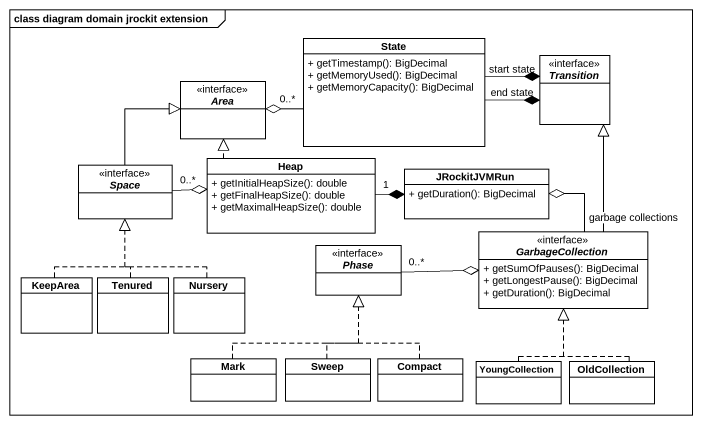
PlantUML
@startuml
mainframe class diagram domain jrockit extension
hide circle
hide empty members
skinparam classAttributeIconSize 0
class "State" as State_ {
  + getTimestamp(): BigDecimal
  + getMemoryUsed(): BigDecimal
  + getMemoryCapacity(): BigDecimal
}
interface Transition <<interface>>
interface Area <<interface>>
interface Space <<interface>>
class Heap {
  + getInitialHeapSize(): double
  + getFinalHeapSize(): double
  + getMaximalHeapSize(): double
}
class JRockitJVMRun {
  + getDuration(): BigDecimal
}
interface GarbageCollection <<interface>> {
  + getSumOfPauses(): BigDecimal
  + getLongestPause(): BigDecimal
  + getDuration(): BigDecimal
}
class KeepArea
class Tenured
class Nursery
interface Phase <<interface>>
class Mark
class Sweep
class Compact
class YoungCollection
class OldCollection
State_ -right-* Transition : start state
State_ -right-* Transition : end state
State_ "0..*" -left-o Area
Space -up-|> Area
Space "0..*" -right-o Heap
Heap .up.|> Area
Heap "1" -right-* JRockitJVMRun
GarbageCollection -up-|> Transition
GarbageCollection -up-o JRockitJVMRun : garbage collections
KeepArea .up.|> Space
Tenured .up.|> Space
Nursery .up.|> Space
Phase "0..*" -right-o GarbageCollection
Mark .up.|> Phase
Sweep .up.|> Phase
Compact .up.|> Phase
YoungCollection .up.|> GarbageCollection
OldCollection .up.|> GarbageCollection
@enduml
